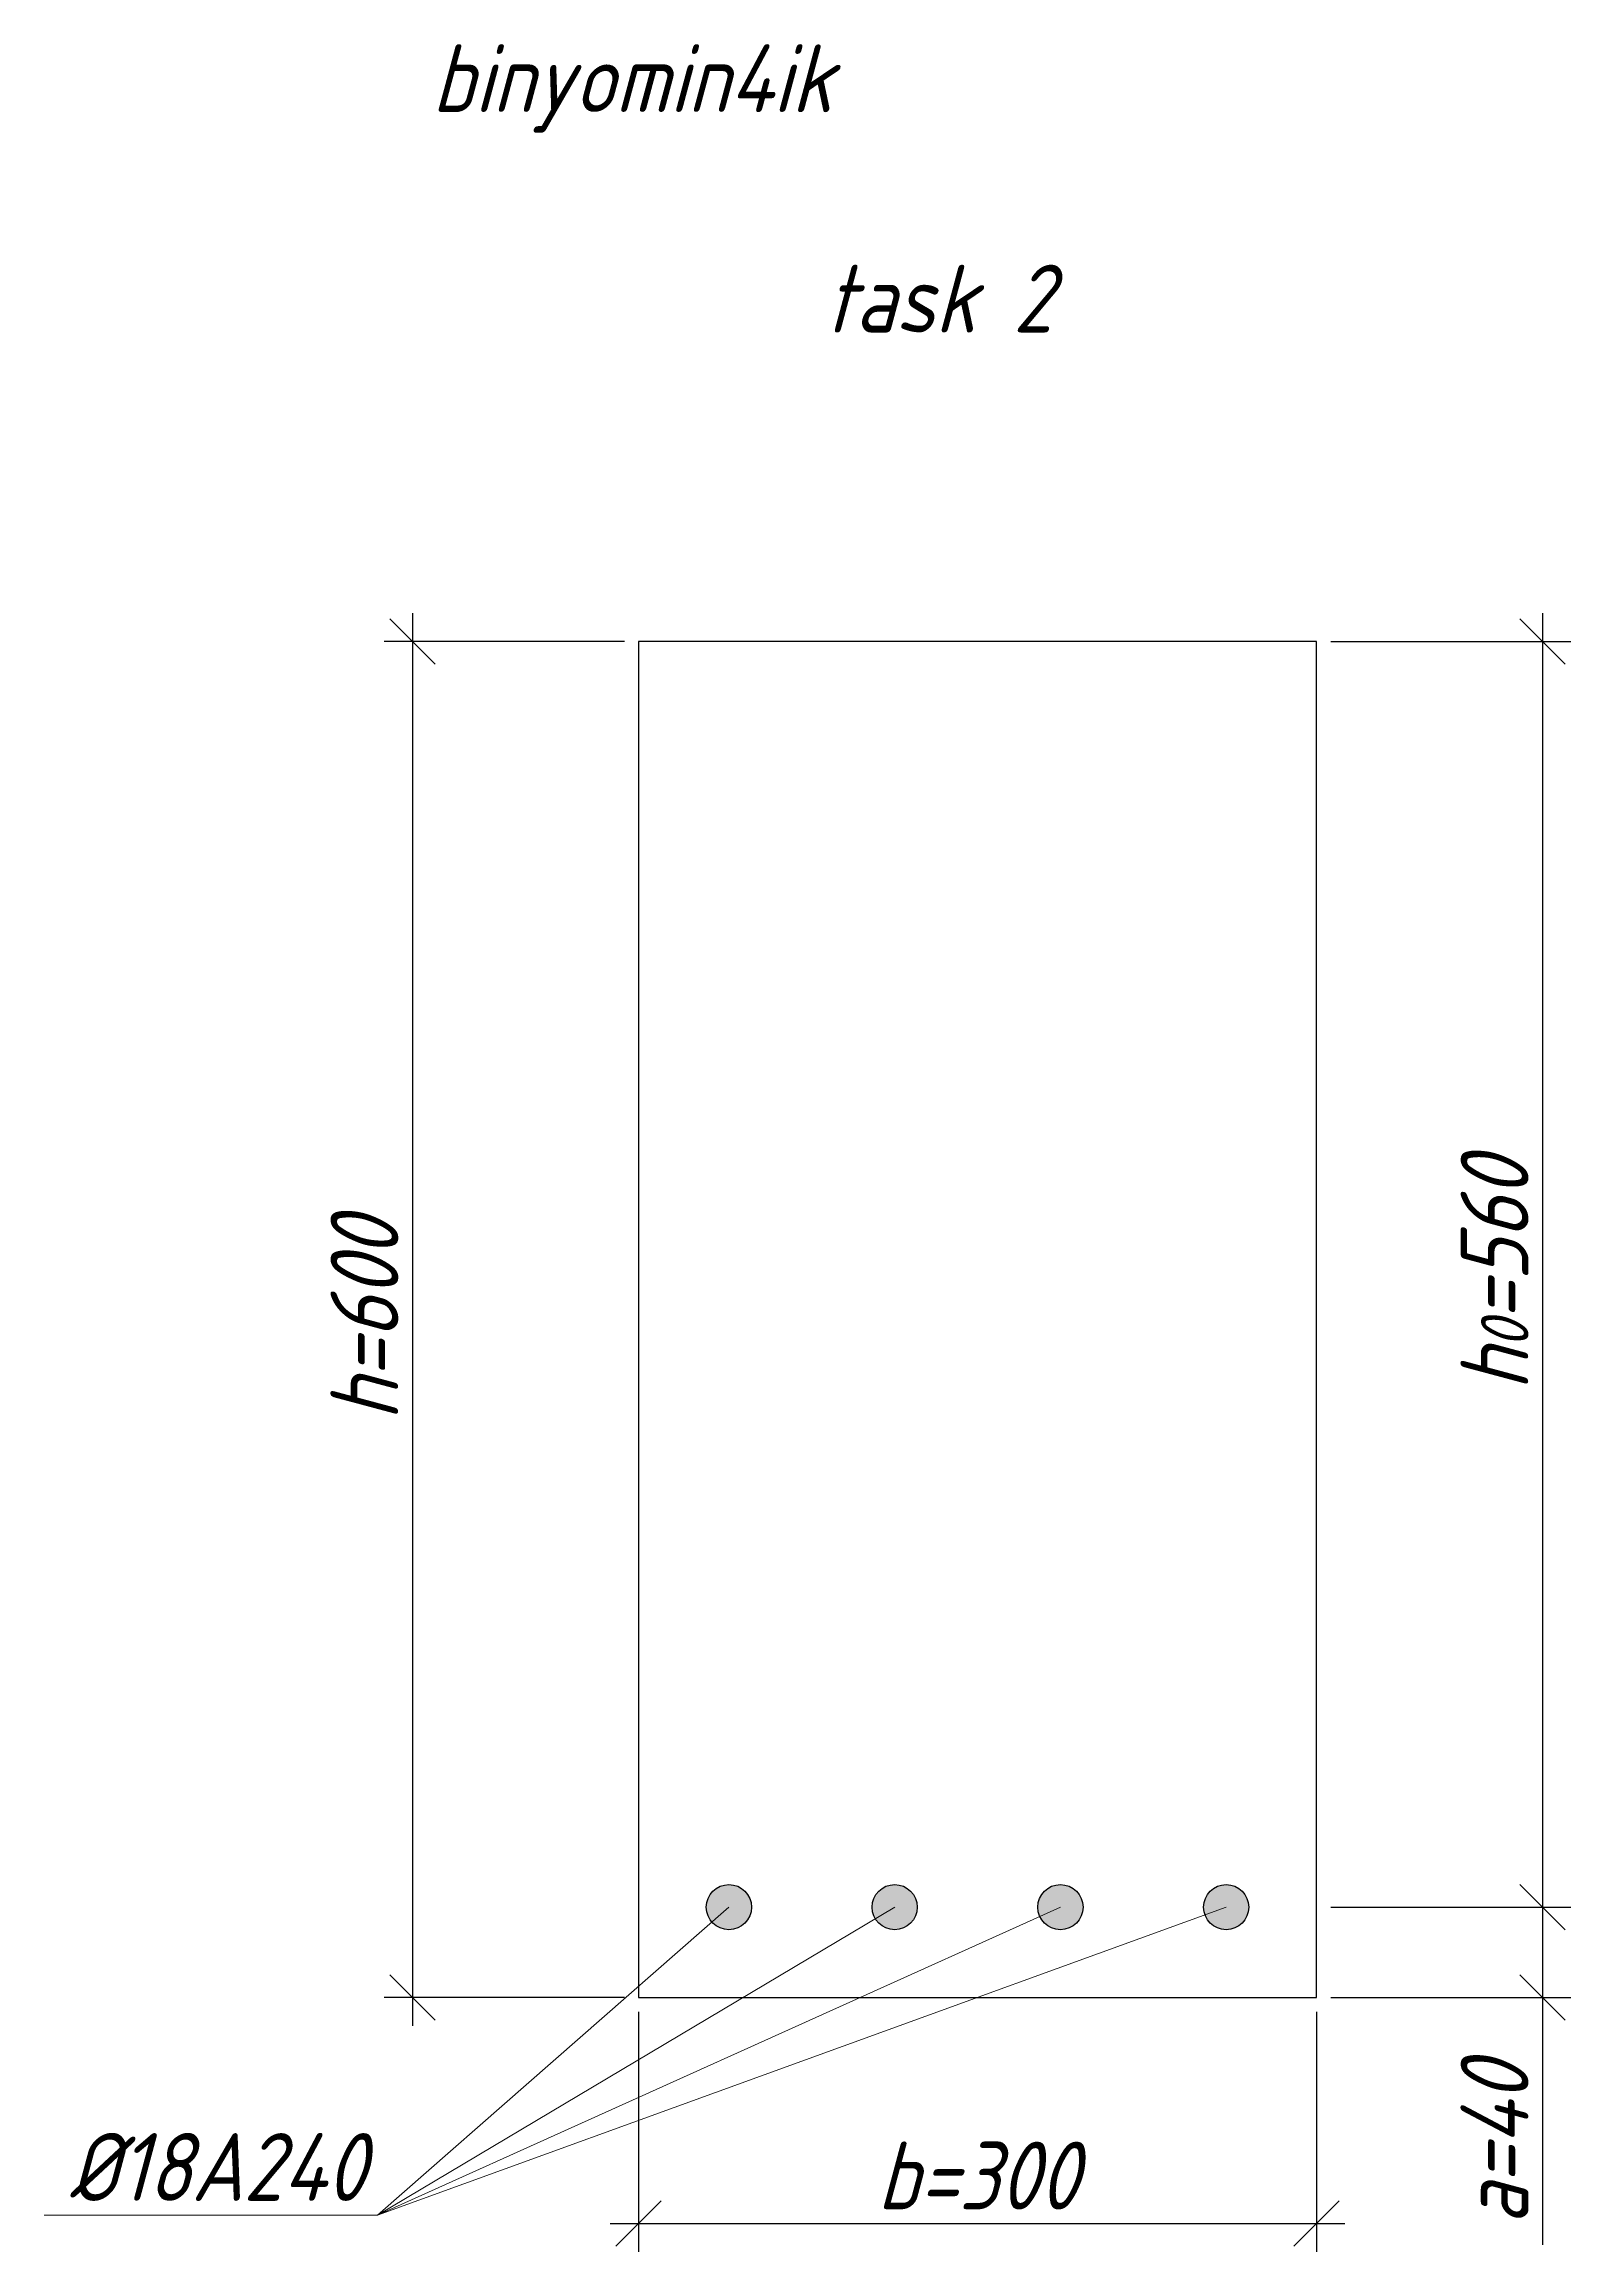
# Model space of a CAD drawing. Header units: millimetres. Extents: x -180 to 58926, y -10791 to 13515.
# Drawn here: x -180 to 495, y -8849 to -7873 of the extents above; entities that cross this region are included whole.
import ezdxf

# ---------------------------------------------------------------- set-up
doc = ezdxf.new("R2010")
doc.units = ezdxf.units.MM
for name, color, linetype, lineweight in [('basic', 95, 'Continuous', 30), ('size', 45, 'Continuous', 20), ('text', 13, 'Continuous', 20), ('thin', 153, 'Continuous', 18)]:
    doc.layers.add(name, color=color, linetype=linetype, lineweight=lineweight)
doc.styles.add('Structures', font='isocpeur.ttf', dxfattribs={"width": 0.85, "oblique": 15})
doc.dimstyles.new('Structures', dxfattribs={"dimtxt": 3, "dimasz": 2, "dimexe": 1.25, "dimexo": 0.625, "dimtad": 1, "dimtxsty": 'Structures', "dimblk": 'OBLIQUE', "dimcen": 2.5, "dimdle": 1.25, "dimadec": 0, "dimazin": 0, "dimtfac": 1, "dimtmove": 0, "dimatfit": 3, "dimfxl": 1, "dimarcsym": 0})

# ---------------------------------------------------------------- blocks, each defined once
blk = doc.blocks.new('_Oblique')
at = {"color": 0, "linetype": 'ByBlock', "lineweight": -2}
blk.add_line((-0.5, -0.5), (0.5, 0.5), dxfattribs=at)
blk = doc.blocks.new('*D262')
at = {"layer": 'Defpoints', "color": 0, "transparency": 16777216}
for p in [(82.47, -8736.9), (382.47, -8736.9), (382.47, -8836.9)]:
    blk.add_point(p, dxfattribs=at)
at = {"layer": 'size', "color": 0, "lineweight": -2, "transparency": 16777216}
for p, q in [((82.47, -8743.15), (82.47, -8849.4)), ((382.47, -8743.15), (382.47, -8849.4)), ((69.97, -8836.9), (394.97, -8836.9))]:
    blk.add_line(p, q, dxfattribs=at)
at = {"layer": 'size', "color": 0, "lineweight": -2, "transparency": 16777216, "xscale": 20, "yscale": 20, "zscale": 20, "rotation": 180}
blk.add_blockref('_Oblique', (82.47, -8836.9), dxfattribs=at)
at = {"layer": 'size', "color": 0, "lineweight": -2, "transparency": 16777216, "xscale": 20, "yscale": 20, "zscale": 20}
blk.add_blockref('_Oblique', (382.47, -8836.9), dxfattribs=at)
at = {"layer": 'size', "color": 0, "transparency": 16777216, "insert": (232.47, -8815.65), "char_height": 30, "attachment_point": 5, "style": 'Structures'}
blk.add_mtext('b=300', dxfattribs=at)
blk = doc.blocks.new('*D263')
at = {"layer": 'Defpoints', "color": 0, "transparency": 16777216}
for p in [(82.47, -8136.9), (-17.53, -8736.9), (82.47, -8736.9)]:
    blk.add_point(p, dxfattribs=at)
at = {"layer": 'size', "color": 0, "lineweight": -2, "transparency": 16777216}
for p, q in [((-17.53, -8124.4), (-17.53, -8749.4)), ((76.22, -8136.9), (-30.03, -8136.9)), ((76.22, -8736.9), (-30.03, -8736.9))]:
    blk.add_line(p, q, dxfattribs=at)
at = {"layer": 'size', "color": 0, "lineweight": -2, "transparency": 16777216, "xscale": 20, "yscale": 20, "zscale": 20}
for p, rotation in [((-17.53, -8136.9), 90), ((-17.53, -8736.9), 270)]:
    blk.add_blockref('_Oblique', p, dxfattribs=dict(at, rotation=rotation))
at = {"layer": 'size', "color": 0, "transparency": 16777216, "insert": (-38.78, -8436.9), "char_height": 30, "attachment_point": 5, "rotation": 90, "style": 'Structures'}
blk.add_mtext('h=600', dxfattribs=at)
blk = doc.blocks.new('*D264')
at = {"layer": 'Defpoints', "color": 0, "transparency": 16777216}
for p in [(382.47, -8136.9), (382.47, -8696.9), (482.47, -8696.9)]:
    blk.add_point(p, dxfattribs=at)
at = {"layer": 'size', "color": 0, "lineweight": -2, "transparency": 16777216}
for p, q in [((482.47, -8124.4), (482.47, -8709.4)), ((388.72, -8136.9), (494.97, -8136.9)), ((388.72, -8696.9), (494.97, -8696.9))]:
    blk.add_line(p, q, dxfattribs=at)
at = {"layer": 'size', "color": 0, "lineweight": -2, "transparency": 16777216, "xscale": 20, "yscale": 20, "zscale": 20}
for p, rotation in [((482.47, -8136.9), 90), ((482.47, -8696.9), 270)]:
    blk.add_blockref('_Oblique', p, dxfattribs=dict(at, rotation=rotation))
at = {"layer": 'size', "color": 0, "transparency": 16777216, "insert": (461.22, -8416.9), "char_height": 30, "attachment_point": 5, "rotation": 90, "style": 'Structures'}
blk.add_mtext('h{\\H0.7x;\\S^ 0;}=560', dxfattribs=at)
blk = doc.blocks.new('*D265')
at = {"layer": 'Defpoints', "color": 0, "transparency": 16777216}
for p in [(382.47, -8696.9), (382.47, -8736.9), (482.47, -8736.9)]:
    blk.add_point(p, dxfattribs=at)
at = {"layer": 'size', "color": 0, "lineweight": -2, "transparency": 16777216}
for p, q in [((482.47, -8684.4), (482.47, -8736.9)), ((388.72, -8696.9), (494.97, -8696.9)), ((388.72, -8736.9), (494.97, -8736.9)), ((482.47, -8736.9), (482.47, -8846.29))]:
    blk.add_line(p, q, dxfattribs=at)
at = {"layer": 'size', "color": 0, "lineweight": -2, "transparency": 16777216, "xscale": 20, "yscale": 20, "zscale": 20}
for p, rotation in [((482.47, -8696.9), 90), ((482.47, -8736.9), 270)]:
    blk.add_blockref('_Oblique', p, dxfattribs=dict(at, rotation=rotation))
at = {"layer": 'size', "color": 0, "transparency": 16777216, "insert": (461.22, -8801.6), "char_height": 30, "attachment_point": 5, "rotation": 90, "style": 'Structures'}
blk.add_mtext('a=40', dxfattribs=at)

msp = doc.modelspace()

# ---------------------------------------------------------------- hatches: boundary and pattern name
at = {"layer": 'basic'}
h = msp.add_hatch(color=256, dxfattribs=at)
h.dxf.hatch_style = 1
h.paths.add_polyline_path([(132.471, -8696.901, 1), (112.471, -8696.901, 1)])
h.paths.add_polyline_path([(205.804, -8696.901, 1), (185.804, -8696.901, 1)])
h.paths.add_polyline_path([(279.137, -8696.901, 1), (259.137, -8696.901, 1)])
h.paths.add_polyline_path([(332.471, -8696.901, 1), (352.471, -8696.901, 1)])

# ---------------------------------------------------------------- linework, layer by layer
for p, q in [((382.471, -8136.901), (82.471, -8136.901)), ((82.471, -8136.901), (82.471, -8736.901)), ((382.471, -8736.901), (382.471, -8136.901)), ((82.471, -8736.901), (382.471, -8736.901))]:
    msp.add_line(p, q, dxfattribs=at)
for centre in [(122.471, -8696.901), (195.804, -8696.901), (269.137, -8696.901), (342.471, -8696.901)]:
    msp.add_circle(centre, 10, dxfattribs=at)
at = {"layer": 'thin'}
for p, q in [((122.471, -8696.901), (-33.061, -8833.151)), ((-33.061, -8833.151), (195.804, -8696.901)), ((-33.061, -8833.151), (269.137, -8696.901)), ((-33.061, -8833.151), (342.471, -8696.901)), ((-33.061, -8833.151), (-180.497, -8833.151))]:
    msp.add_line(p, q, dxfattribs=at)

# ---------------------------------------------------------------- texts
at = {"layer": 'text', "char_height": 30, "width": 137.52879, "attachment_point": 5, "style": 'Structures'}
for s, insert in [('binyomin4ik', (79.674, -7892.279)), ('task 2', (215.358, -7985.227)), ('%%C18A240', (-103.993, -8811.889))]:
    msp.add_mtext(s, dxfattribs=dict(at, insert=insert))

# ---------------------------------------------------------------- dimensions: what is measured, and where the dimension line sits
at = {"layer": 'size'}
for base, p1, p2, text, picture, middle in [((-17.529, -8736.901), (82.471, -8136.901), (82.471, -8736.901), 'h=<>', '*D263', (-38.779, -8436.901)), ((482.471, -8696.901), (382.471, -8136.901), (382.471, -8696.901), 'h{\\H0.7x;\\S^ 0;}=<>', '*D264', (461.221, -8416.901)), ((482.471, -8736.901), (382.471, -8696.901), (382.471, -8736.901), 'a=<>', '*D265', (461.221, -8801.596))]:
    dim = msp.add_linear_dim(base=base, p1=p1, p2=p2, angle=90, text=text, dimstyle='Structures', dxfattribs=at)
    dim.commit()
    dim.dimension.update_dxf_attribs({"geometry": picture, "text_midpoint": middle})
dim = msp.add_linear_dim(base=(382.471, -8836.901), p1=(82.471, -8736.901), p2=(382.471, -8736.901), text='b=<>', dimstyle='Structures', dxfattribs=at)
dim.commit()
dim.dimension.update_dxf_attribs({"geometry": '*D262', "text_midpoint": (232.471, -8815.651)})

doc.saveas('drawing.dxf')
